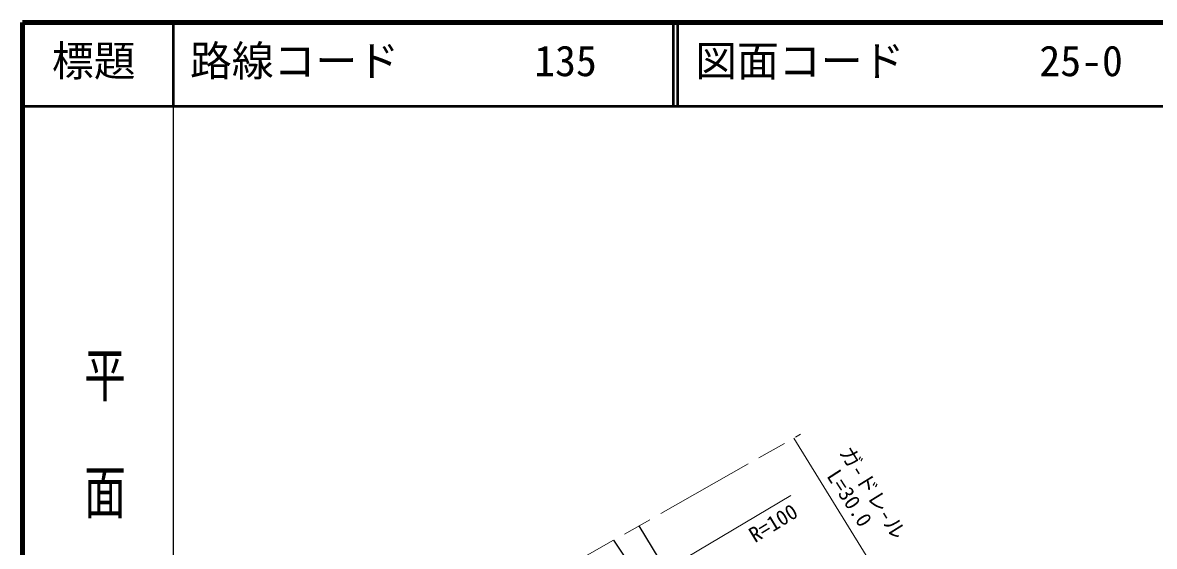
# Model space of a CAD drawing. Units: millimetres, scale not verified. Extents: x 40000 to 680000, y 20000 to 380000.
# Drawn here: x 40000 to 175263, y 317403 to 380000 of the extents above; entities that cross this region are included whole.
import ezdxf
from ezdxf.enums import TextEntityAlignment as Align

# ---------------------------------------------------------------- set-up
doc = ezdxf.new("R2010")
doc.units = ezdxf.units.MM
doc.header["$LTSCALE"] = 1000
doc.linetypes.add('CHAIN', pattern=[18.5, 12, -1.5, 3.5, -1.5])
for name, color, linetype, lineweight in [('M-BGD', 7, 'Continuous', 25), ('M-BMK', 2, 'CHAIN', 13), ('M-STR-HTXT', 7, 'Continuous', 13), ('M-TTL', 2, 'Continuous', 140), ('M-TTL-BAND', 7, 'Continuous', 25), ('M-TTL-LINE', 7, 'Continuous', 50), ('M-TTL-TXT', 7, 'Continuous', 13)]:
    doc.layers.add(name, color=color, linetype=linetype, lineweight=lineweight)
doc.styles.add('@ＭＳ ゴシック', font='')
doc.styles.add('ＭＳ ゴシック', font='')
doc.styles.get('@ＭＳ ゴシック').set_extended_font_data('@MS Gothic')
doc.styles.get('ＭＳ ゴシック').set_extended_font_data('MS Gothic')

msp = doc.modelspace()

# ---------------------------------------------------------------- linework, layer by layer
at = {"layer": 'M-BGD'}
for p, q in [((113632, 319837), (116843, 314597)), ((110621, 318131), (114049, 312989))]:
    msp.add_line(p, q, dxfattribs=at)
at = {"layer": 'M-BMK'}
msp.add_line((84077, 303083), (132965, 330797), dxfattribs=at)
at = {"layer": 'M-STR-HTXT'}
for p, q in [((132168, 330345), (142960, 312861)), ((106006, 308163), (131829, 323487))]:
    msp.add_line(p, q, dxfattribs=at)
at = {"layer": 'M-TTL'}
for p, q in [((40000, 380000), (40000, 20000)), ((680000, 380000), (40000, 380000))]:
    msp.add_line(p, q, dxfattribs=at)
at = {"layer": 'M-TTL-BAND'}
msp.add_line((58000, 370000), (58000, 20000), dxfattribs=at)
at = {"layer": 'M-TTL-LINE'}
for p, q in [((58000, 380000), (58000, 370000)), ((117750, 380000), (117750, 370000)), ((118250, 380000), (118250, 370000)), ((40000, 370000), (680000, 370000))]:
    msp.add_line(p, q, dxfattribs=at)

# ---------------------------------------------------------------- texts
at = {"layer": 'M-STR-HTXT', "style": 'ＭＳ ゴシック'}
for s, rotation, p in [('ガ-ドレ-ル', 301.9, (137074, 328361)), ('L=30.0', 302.957, (135570, 325515)), ('R=100', 31.5, (127815, 317312))]:
    msp.add_text(s, height=1833, rotation=rotation, dxfattribs=at).set_placement(p, align=Align.BOTTOM_LEFT)
at = {"layer": 'M-TTL-BAND', "style": '@ＭＳ ゴシック', "width": 1.4}
msp.add_text('平  面  図', height=3666, rotation=270, dxfattribs=at).set_placement((49777, 306475), align=Align.MIDDLE_RIGHT)
at = {"layer": 'M-TTL-TXT', "style": 'ＭＳ ゴシック'}
for s, p in [('標題', (43500, 372500)), ('路線コード', (60000, 372500)), ('図面コード', (120380, 372500)), ('135', (101142, 372500)), ('25-0', (161521, 372500))]:
    msp.add_text(s, height=3666, dxfattribs=at).set_placement(p, align=Align.BOTTOM_LEFT)

doc.saveas('drawing.dxf')
